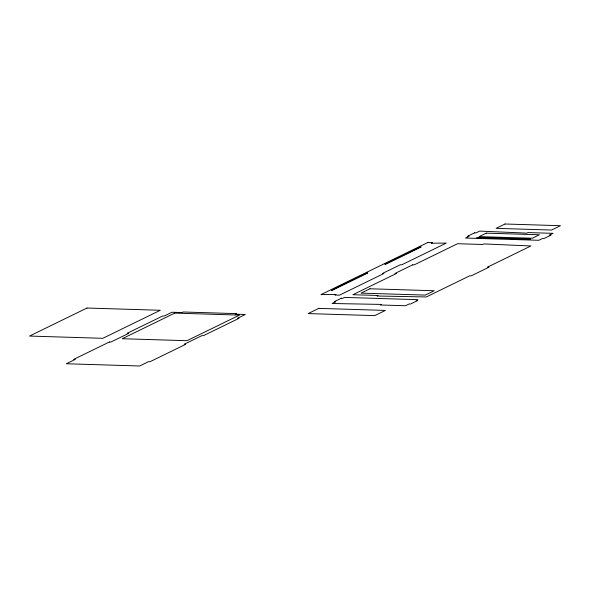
<?xml version="1.0" encoding="UTF-8"?>
<svg xmlns="http://www.w3.org/2000/svg" width="590" height="590" viewBox="0 0 590 590"><rect width="100%" height="100%" fill="white"/><g stroke="black" fill="none" stroke-linecap="round" stroke-linejoin="round"><path stroke-width="0.89" d="M87.003 308.032L29.5 336.064L102.808 338.306L160.31 310.274L87.003 308.032M109.327 342.016L73.721 359.369L75.225 359.413L66.323 363.757L139.631 365.999L148.533 361.663L150.037 361.707L185.636 344.346L184.139 344.302L201.942 335.622L203.439 335.666L239.046 318.312L237.541 318.268L245.285 314.492L235.226 314.182L236.383 313.615L183.195 311.992L182.044 312.553L171.985 312.243L164.234 316.019L162.737 315.975L127.13 333.335L128.635 333.38L110.832 342.06L109.327 342.016M174.743 313.113L122.226 338.719L186.978 340.703L239.496 315.097L174.743 313.113M427.802 242.519L320.982 294.594L335.99 294.469L334.862 295.022L339.486 295.162L383.928 273.495L382.46 273.45L400.389 264.711L401.856 264.755L446.298 243.087L431.297 243.213L432.426 242.667L427.802 242.519M366.995 272.941L331.388 290.302L332.2 290.324L367.806 272.971L366.995 272.941M420.404 246.908L384.798 264.268L385.609 264.291L421.208 246.93L420.404 246.908M318.814 308.378L308.135 313.585L374.731 315.62L385.418 310.414L318.814 308.378M474.611 232.821L467.619 236.236L469.087 236.28L465.458 238.043L538.84 240.292L542.461 238.522L543.928 238.567L550.927 235.159L549.46 235.115L553.081 233.345L528.035 232.578L526.907 233.131L479.707 231.103L476.078 232.866L474.611 232.821M341.249 298.274L334.25 301.689L335.717 301.733L332.096 303.496L381.56 304.425L380.432 304.978L405.47 305.745L409.099 303.975L410.566 304.02L417.558 300.612L416.09 300.568L417.934 299.668L344.56 297.419L342.716 298.319L341.249 298.274M412.727 264.814L394.924 273.495L396.31 273.539L352.879 294.712L378.079 295.487L377.01 296.003L426.334 296.962L469.773 275.781L471.24 275.825L489.044 267.152L487.576 267.108L530.948 245.956L483.829 243.928L482.701 244.481L457.575 243.714L414.195 264.858L412.727 264.814M369.959 288.776L361.058 293.119L425.346 295.089L434.247 290.745L369.959 288.776M477.34 237.482L476.713 237.792L530.521 239.112L477.34 237.482M486.241 233.146L479.117 236.619L532.305 238.242L539.422 234.776L486.241 233.146M505.003 224.001L496.101 228.337L551.598 230.041L560.5 225.697L505.003 224.001"/></g></svg>
